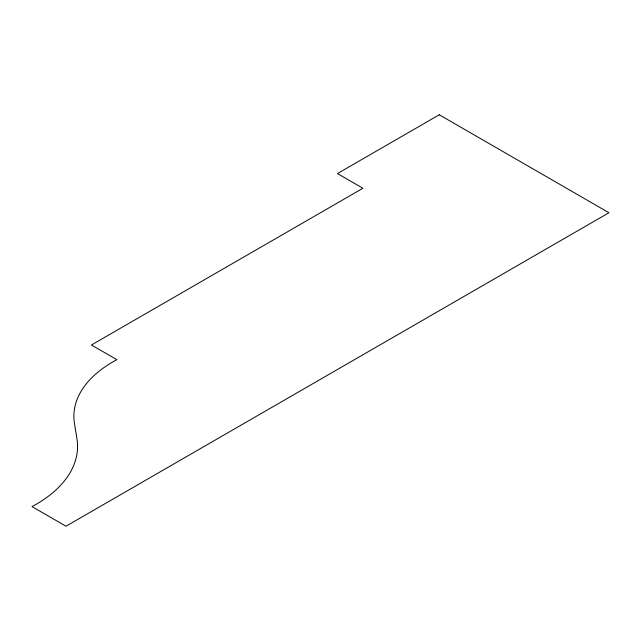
<?xml version="1.0" encoding="UTF-8"?>
<svg xmlns="http://www.w3.org/2000/svg" width="641" height="641" viewBox="0 0 641 641"><rect width="100%" height="100%" fill="white"/><g stroke="black" fill="none" stroke-linecap="round" stroke-linejoin="round"><path stroke-width="0.96" d="M439.277 114.779L337.47 173.559L362.918 188.254L91.439 344.994L116.886 359.681A132.911 76.736 0 0 0 74.452 423.292L76.944 438.805A142.326 82.168 0 0 1 32.05 506.63L65.983 526.221L608.95 212.74L439.277 114.779"/></g></svg>
